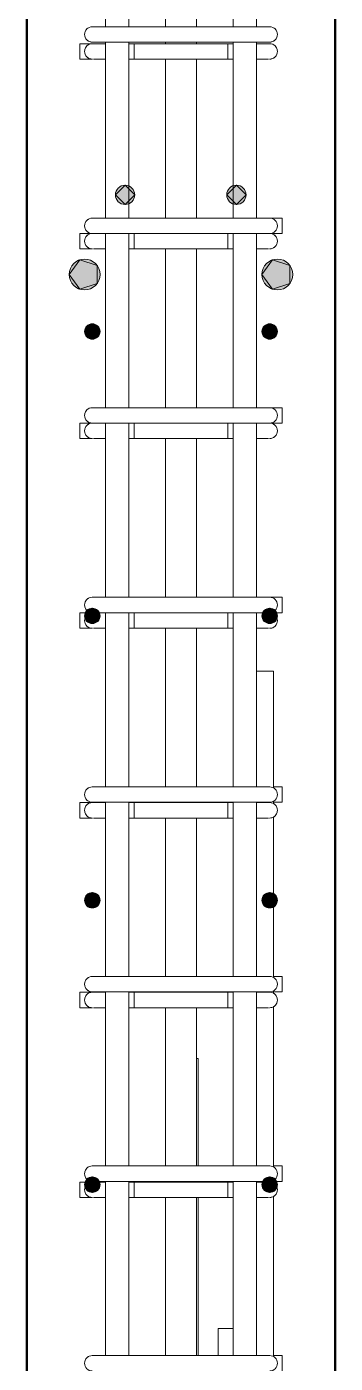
# Model space of a CAD drawing. Header units: millimetres. Extents: x -31655 to -5862, y 2843 to 78926.
# Drawn here: x -23941 to -23781, y 4887 to 5580 of the extents above; entities that cross this region are included whole.
import ezdxf

# ---------------------------------------------------------------- set-up
doc = ezdxf.new("R2010")
doc.units = ezdxf.units.MM
doc.layers.add('A-WALL', color=113, linetype='Continuous', lineweight=25)
doc.layers.add('S-RBAR', color=171, linetype='Continuous', lineweight=18)

msp = doc.modelspace()

# ---------------------------------------------------------------- hatches: boundary and pattern name
at = {"layer": 'S-RBAR'}
h = msp.add_hatch(color=256, dxfattribs=at)
edge = h.paths.add_edge_path()
edge.add_arc((-23889.86685, 5492.75), 5, 0, 360)
for points in [[(-23889.86685, 5487.75), (-23884.86685, 5492.75), (-23889.86685, 5497.75), (-23894.86685, 5492.75)], [(-23832.15371, 5487.75), (-23827.15371, 5492.75), (-23832.15371, 5497.75), (-23837.15371, 5492.75)], [(-23913.33899, 5443.84175), (-23904.39472, 5446.74792), (-23904.39472, 5456.15248), (-23913.33899, 5459.05865), (-23918.86685, 5451.4502)], [(-23813.33899, 5443.84175), (-23804.39472, 5446.74792), (-23804.39472, 5456.15248), (-23813.33899, 5459.05865), (-23818.86685, 5451.4502)], [(-23906.86685, 5417.87795), (-23902.86685, 5421.87795), (-23906.86685, 5425.87795), (-23910.86685, 5421.87795)], [(-23814.86685, 5417.87795), (-23810.86685, 5421.87795), (-23814.86685, 5425.87795), (-23818.86685, 5421.87795)], [(-23906.86685, 5270.3652), (-23902.86685, 5274.3652), (-23906.86685, 5278.3652), (-23910.86685, 5274.3652)], [(-23814.86685, 5270.3652), (-23810.86685, 5274.3652), (-23814.86685, 5278.3652), (-23818.86685, 5274.3652)], [(-23906.86685, 5122.85245), (-23902.86685, 5126.85245), (-23906.86685, 5130.85245), (-23910.86685, 5126.85245)], [(-23814.86685, 5122.85245), (-23810.86685, 5126.85245), (-23814.86685, 5130.85245), (-23818.86685, 5126.85245)], [(-23906.86685, 4975.3397), (-23902.86685, 4979.3397), (-23906.86685, 4983.3397), (-23910.86685, 4979.3397)], [(-23814.86685, 4975.3397), (-23810.86685, 4979.3397), (-23814.86685, 4983.3397), (-23818.86685, 4979.3397)]]:
    msp.add_hatch(color=256, dxfattribs=at).paths.add_polyline_path(points)
h = msp.add_hatch(color=256, dxfattribs=at)
edge = h.paths.add_edge_path()
edge.add_arc((-23832.15371, 5492.75), 5, 0, 360)
h = msp.add_hatch(color=256, dxfattribs=at)
edge = h.paths.add_edge_path()
edge.add_arc((-23910.86685, 5451.4502), 8, 0, 360)
h = msp.add_hatch(color=256, dxfattribs=at)
edge = h.paths.add_edge_path()
edge.add_arc((-23810.86685, 5451.4502), 8, 0, 360)
h = msp.add_hatch(color=256, dxfattribs=at)
edge = h.paths.add_edge_path()
edge.add_arc((-23906.86685, 5421.87795), 4, 0, 360)
h = msp.add_hatch(color=256, dxfattribs=at)
edge = h.paths.add_edge_path()
edge.add_arc((-23814.86685, 5421.87795), 4, 0, 360)
h = msp.add_hatch(color=256, dxfattribs=at)
edge = h.paths.add_edge_path()
edge.add_arc((-23906.86685, 5274.3652), 4, 0, 360)
h = msp.add_hatch(color=256, dxfattribs=at)
edge = h.paths.add_edge_path()
edge.add_arc((-23814.86685, 5274.3652), 4, 0, 360)
h = msp.add_hatch(color=256, dxfattribs=at)
edge = h.paths.add_edge_path()
edge.add_arc((-23906.86685, 5126.85245), 4, 0, 360)
h = msp.add_hatch(color=256, dxfattribs=at)
edge = h.paths.add_edge_path()
edge.add_arc((-23814.86685, 5126.85245), 4, 0, 360)
h = msp.add_hatch(color=256, dxfattribs=at)
edge = h.paths.add_edge_path()
edge.add_arc((-23906.86685, 4979.3397), 4, 0, 360)
h = msp.add_hatch(color=256, dxfattribs=at)
edge = h.paths.add_edge_path()
edge.add_arc((-23814.86685, 4979.3397), 4, 0, 360)

# ---------------------------------------------------------------- linework, layer by layer
at = {"layer": 'A-WALL', "lineweight": 50}
for p, q in [((-23940.86685, 6199.75), (-23940.86685, 4554.75)), ((-23780.86685, 3269.75), (-23780.86685, 6199.75))]:
    msp.add_line(p, q, dxfattribs=at)
at = {"layer": 'S-RBAR'}
for p, q in [((-23899.93792, 5579.96224), (-23899.93792, 5670.2602)), ((-23887.93792, 5579.96224), (-23887.93792, 5670.2602)), ((-23833.79578, 5579.96224), (-23833.79578, 5670.2602)), ((-23821.79578, 5579.96224), (-23821.79578, 5670.2602)), ((-23868.86685, 5661.57759), (-23868.86685, 5579.96224)), ((-23868.86685, 5661.57759), (-23868.86685, 5579.96224)), ((-23852.86685, 5661.57759), (-23852.86685, 5579.96224)), ((-23852.86685, 5661.57759), (-23852.86685, 5579.96224)), ((-23886.86685, 5579.96224), (-23906.86685, 5579.96224)), ((-23886.86685, 5579.96224), (-23834.86685, 5579.96224)), ((-23814.86685, 5579.96224), (-23834.86685, 5579.96224)), ((-23906.86685, 5571.1681), (-23913.3557, 5571.1681)), ((-23913.3557, 5571.1681), (-23913.3557, 5563.1681)), ((-23886.86685, 5571.96224), (-23906.86685, 5571.96224)), ((-23901.00899, 5571.1681), (-23906.86685, 5571.1681)), ((-23901.00899, 5571.1681), (-23899.93792, 5571.1681)), ((-23899.93792, 5480.68239), (-23899.93792, 5571.96224)), ((-23887.93792, 5480.68239), (-23887.93792, 5571.96224)), ((-23887.93792, 5571.1681), (-23885.07143, 5571.1681)), ((-23886.86685, 5571.96224), (-23834.86685, 5571.96224)), ((-23885.07143, 5571.1681), (-23860.86685, 5571.1681)), ((-23885.07143, 5563.1681), (-23885.07143, 5571.1681)), ((-23868.86685, 5571.96224), (-23868.86685, 5571.1681)), ((-23868.86685, 5571.96224), (-23868.86685, 5571.1681)), ((-23860.86685, 5571.1681), (-23836.66227, 5571.1681)), ((-23852.86685, 5571.96224), (-23852.86685, 5571.1681)), ((-23852.86685, 5571.96224), (-23852.86685, 5571.1681)), ((-23836.66227, 5571.1681), (-23833.79578, 5571.1681)), ((-23836.66227, 5563.1681), (-23836.66227, 5571.1681)), ((-23814.86685, 5571.96224), (-23834.86685, 5571.96224)), ((-23833.79578, 5480.68239), (-23833.79578, 5571.96224)), ((-23821.79578, 5480.68239), (-23821.79578, 5571.96224)), ((-23821.79578, 5571.1681), (-23820.72472, 5571.1681)), ((-23814.86685, 5571.1681), (-23820.72472, 5571.1681)), ((-23906.86685, 5563.1681), (-23913.3557, 5563.1681)), ((-23906.78342, 5563.1681), (-23906.86685, 5563.1681)), ((-23901.00899, 5563.1681), (-23906.18537, 5563.1681)), ((-23901.00899, 5563.1681), (-23899.93792, 5563.1681)), ((-23887.93792, 5563.1681), (-23885.07143, 5563.1681)), ((-23885.07143, 5563.1681), (-23860.86685, 5563.1681)), ((-23868.86685, 5563.1681), (-23868.86685, 5480.68239)), ((-23868.86685, 5563.1681), (-23868.86685, 5480.68239)), ((-23860.86685, 5563.1681), (-23836.66227, 5563.1681)), ((-23852.86685, 5563.1681), (-23852.86685, 5480.68239)), ((-23852.86685, 5563.1681), (-23852.86685, 5480.68239)), ((-23836.66227, 5563.1681), (-23833.79578, 5563.1681)), ((-23821.79578, 5563.1681), (-23820.72472, 5563.1681)), ((-23815.54833, 5563.1681), (-23820.72472, 5563.1681)), ((-23814.86685, 5563.1681), (-23814.95028, 5563.1681)), ((-23889.86685, 5497.75), (-23894.86685, 5492.75)), ((-23884.86685, 5492.75), (-23889.86685, 5497.75)), ((-23832.15371, 5497.75), (-23837.15371, 5492.75)), ((-23827.15371, 5492.75), (-23832.15371, 5497.75)), ((-23894.86685, 5492.75), (-23889.86685, 5487.75)), ((-23889.86685, 5487.75), (-23884.86685, 5492.75)), ((-23837.15371, 5492.75), (-23832.15371, 5487.75)), ((-23832.15371, 5487.75), (-23827.15371, 5492.75)), ((-23886.86685, 5480.68239), (-23906.86685, 5480.68239)), ((-23886.86685, 5480.68239), (-23834.86685, 5480.68239)), ((-23814.86685, 5480.68239), (-23834.86685, 5480.68239)), ((-23808.378, 5480.68239), (-23814.86685, 5480.68239)), ((-23808.378, 5480.68239), (-23808.378, 5472.68239)), ((-23906.86685, 5472.75862), (-23913.3557, 5472.75862)), ((-23913.3557, 5472.75862), (-23913.3557, 5464.75862)), ((-23886.86685, 5472.68239), (-23906.86685, 5472.68239)), ((-23899.93792, 5382.35215), (-23899.93792, 5472.68239)), ((-23887.93792, 5382.35215), (-23887.93792, 5472.68239)), ((-23886.86685, 5472.68239), (-23834.86685, 5472.68239)), ((-23885.07143, 5464.75862), (-23885.07143, 5472.68239)), ((-23836.66227, 5464.75862), (-23836.66227, 5472.68239)), ((-23814.86685, 5472.68239), (-23834.86685, 5472.68239)), ((-23833.79578, 5382.35215), (-23833.79578, 5472.68239)), ((-23821.79578, 5382.35215), (-23821.79578, 5472.68239)), ((-23808.378, 5472.68239), (-23814.28782, 5472.68239)), ((-23906.86685, 5464.75862), (-23913.3557, 5464.75862)), ((-23906.78342, 5464.75862), (-23906.86685, 5464.75862)), ((-23901.00899, 5464.75862), (-23906.18537, 5464.75862)), ((-23901.00899, 5464.75862), (-23899.93792, 5464.75862)), ((-23887.93792, 5464.75862), (-23885.07143, 5464.75862)), ((-23885.07143, 5464.75862), (-23860.86685, 5464.75862)), ((-23868.86685, 5464.75862), (-23868.86685, 5382.35215)), ((-23868.86685, 5464.75862), (-23868.86685, 5382.35215)), ((-23860.86685, 5464.75862), (-23836.66227, 5464.75862)), ((-23852.86685, 5464.75862), (-23852.86685, 5382.35215)), ((-23852.86685, 5464.75862), (-23852.86685, 5382.35215)), ((-23836.66227, 5464.75862), (-23833.79578, 5464.75862)), ((-23821.79578, 5464.75862), (-23820.72472, 5464.75862)), ((-23815.54833, 5464.75862), (-23820.72472, 5464.75862)), ((-23814.86685, 5464.75862), (-23814.95028, 5464.75862)), ((-23913.33899, 5459.05865), (-23918.86685, 5451.4502)), ((-23904.39472, 5456.15248), (-23913.33899, 5459.05865)), ((-23904.39472, 5446.74792), (-23904.39472, 5456.15248)), ((-23813.33899, 5459.05865), (-23818.86685, 5451.4502)), ((-23804.39472, 5456.15248), (-23813.33899, 5459.05865)), ((-23804.39472, 5446.74792), (-23804.39472, 5456.15248)), ((-23918.86685, 5451.4502), (-23913.33899, 5443.84175)), ((-23818.86685, 5451.4502), (-23813.33899, 5443.84175)), ((-23913.33899, 5443.84175), (-23904.39472, 5446.74792)), ((-23813.33899, 5443.84175), (-23804.39472, 5446.74792)), ((-23906.86685, 5425.87795), (-23910.86685, 5421.87795)), ((-23910.86685, 5421.87795), (-23906.86685, 5417.87795)), ((-23902.86685, 5421.87795), (-23906.86685, 5425.87795)), ((-23906.86685, 5417.87795), (-23902.86685, 5421.87795)), ((-23814.86685, 5425.87795), (-23818.86685, 5421.87795)), ((-23818.86685, 5421.87795), (-23814.86685, 5417.87795)), ((-23810.86685, 5421.87795), (-23814.86685, 5425.87795)), ((-23814.86685, 5417.87795), (-23810.86685, 5421.87795)), ((-23886.86685, 5382.35215), (-23906.86685, 5382.35215)), ((-23886.86685, 5382.35215), (-23834.86685, 5382.35215)), ((-23814.86685, 5382.35215), (-23834.86685, 5382.35215)), ((-23808.378, 5382.35215), (-23814.86685, 5382.35215)), ((-23808.378, 5382.35215), (-23808.378, 5374.35215)), ((-23906.86685, 5374.34914), (-23913.3557, 5374.34914)), ((-23913.3557, 5374.34914), (-23913.3557, 5366.34914)), ((-23886.86685, 5374.35215), (-23906.86685, 5374.35215)), ((-23899.93792, 5284.02192), (-23899.93792, 5374.35215)), ((-23887.93792, 5284.02192), (-23887.93792, 5374.35215)), ((-23886.86685, 5374.35215), (-23834.86685, 5374.35215)), ((-23885.07143, 5366.34914), (-23885.07143, 5374.34914)), ((-23836.66227, 5366.34914), (-23836.66227, 5374.34914)), ((-23814.86685, 5374.35215), (-23834.86685, 5374.35215)), ((-23833.79578, 5284.02192), (-23833.79578, 5374.35215)), ((-23821.79578, 5284.02192), (-23821.79578, 5374.35215)), ((-23808.378, 5374.35215), (-23814.86685, 5374.35215)), ((-23906.86685, 5366.34914), (-23913.3557, 5366.34914)), ((-23906.78342, 5366.34914), (-23906.86685, 5366.34914)), ((-23901.00899, 5366.34914), (-23906.18537, 5366.34914)), ((-23901.00899, 5366.34914), (-23899.93792, 5366.34914)), ((-23887.93792, 5366.34914), (-23885.07143, 5366.34914)), ((-23885.07143, 5366.34914), (-23860.86685, 5366.34914)), ((-23868.86685, 5366.34914), (-23868.86685, 5284.02192)), ((-23868.86685, 5366.34914), (-23868.86685, 5284.02192)), ((-23860.86685, 5366.34914), (-23836.66227, 5366.34914)), ((-23852.86685, 5366.34914), (-23852.86685, 5284.02192)), ((-23852.86685, 5366.34914), (-23852.86685, 5284.02192)), ((-23836.66227, 5366.34914), (-23833.79578, 5366.34914)), ((-23821.79578, 5366.34914), (-23820.72472, 5366.34914)), ((-23815.54833, 5366.34914), (-23820.72472, 5366.34914)), ((-23814.86685, 5366.34914), (-23814.95028, 5366.34914)), ((-23886.86685, 5284.02192), (-23906.86685, 5284.02192)), ((-23886.86685, 5284.02192), (-23834.86685, 5284.02192)), ((-23814.86685, 5284.02192), (-23834.86685, 5284.02192)), ((-23808.378, 5284.02192), (-23814.86685, 5284.02192)), ((-23808.378, 5284.02192), (-23808.378, 5276.02192)), ((-23906.86685, 5275.93966), (-23913.3557, 5275.93966)), ((-23913.3557, 5275.93966), (-23913.3557, 5267.93966)), ((-23906.86685, 5278.3652), (-23910.86685, 5274.3652)), ((-23902.86685, 5274.3652), (-23906.86685, 5278.3652)), ((-23886.86685, 5276.02192), (-23906.86685, 5276.02192)), ((-23901.00899, 5275.93966), (-23906.86685, 5275.93966)), ((-23901.00899, 5275.93966), (-23899.93792, 5275.93966)), ((-23899.93792, 5185.69168), (-23899.93792, 5276.02192)), ((-23887.93792, 5185.69168), (-23887.93792, 5276.02192)), ((-23887.93792, 5275.93966), (-23885.07143, 5275.93966)), ((-23886.86685, 5276.02192), (-23834.86685, 5276.02192)), ((-23885.07143, 5275.93966), (-23860.86685, 5275.93966)), ((-23885.07143, 5267.93966), (-23885.07143, 5275.93966)), ((-23860.86685, 5275.93966), (-23836.66227, 5275.93966)), ((-23836.66227, 5275.93966), (-23833.79578, 5275.93966)), ((-23836.66227, 5267.93966), (-23836.66227, 5275.93966)), ((-23814.86685, 5276.02192), (-23834.86685, 5276.02192)), ((-23833.79578, 5185.69168), (-23833.79578, 5276.02192)), ((-23821.79578, 5185.69168), (-23821.79578, 5276.02192)), ((-23821.79578, 5275.93966), (-23820.72472, 5275.93966)), ((-23814.86685, 5275.93966), (-23820.72472, 5275.93966)), ((-23814.86685, 5278.3652), (-23818.86685, 5274.3652)), ((-23810.86685, 5274.3652), (-23814.86685, 5278.3652)), ((-23808.378, 5276.02192), (-23814.86685, 5276.02192)), ((-23910.86685, 5274.3652), (-23906.86685, 5270.3652)), ((-23906.86685, 5270.3652), (-23902.86685, 5274.3652)), ((-23818.86685, 5274.3652), (-23814.86685, 5270.3652)), ((-23814.86685, 5270.3652), (-23810.86685, 5274.3652)), ((-23906.86685, 5267.93966), (-23913.3557, 5267.93966)), ((-23906.78342, 5267.93966), (-23906.86685, 5267.93966)), ((-23901.00899, 5267.93966), (-23906.18537, 5267.93966)), ((-23901.00899, 5267.93966), (-23899.93792, 5267.93966)), ((-23887.93792, 5267.93966), (-23885.07143, 5267.93966)), ((-23885.07143, 5267.93966), (-23860.86685, 5267.93966)), ((-23868.86685, 5267.93966), (-23868.86685, 5185.69168)), ((-23868.86685, 5267.93966), (-23868.86685, 5185.69168)), ((-23860.86685, 5267.93966), (-23836.66227, 5267.93966)), ((-23852.86685, 5267.93966), (-23852.86685, 5185.69168)), ((-23852.86685, 5267.93966), (-23852.86685, 5185.69168)), ((-23836.66227, 5267.93966), (-23833.79578, 5267.93966)), ((-23821.79578, 5267.93966), (-23820.72472, 5267.93966)), ((-23815.54833, 5267.93966), (-23820.72472, 5267.93966)), ((-23814.86685, 5267.93966), (-23814.95028, 5267.93966)), ((-23812.86685, 5245.75), (-23821.79578, 5245.75)), ((-23812.86685, 5185.15578), (-23812.86685, 5245.75)), ((-23886.86685, 5185.69168), (-23906.86685, 5185.69168)), ((-23886.86685, 5185.69168), (-23834.86685, 5185.69168)), ((-23814.86685, 5185.69168), (-23834.86685, 5185.69168)), ((-23808.378, 5185.69168), (-23812.86685, 5185.69168)), ((-23808.378, 5185.69168), (-23808.378, 5177.69168)), ((-23906.86685, 5177.53017), (-23913.3557, 5177.53017)), ((-23913.3557, 5177.53017), (-23913.3557, 5169.53017)), ((-23886.86685, 5177.69168), (-23906.86685, 5177.69168)), ((-23901.00899, 5177.53017), (-23906.86685, 5177.53017)), ((-23901.00899, 5177.53017), (-23899.93792, 5177.53017)), ((-23899.93792, 5087.36144), (-23899.93792, 5177.69168)), ((-23887.93792, 5087.36144), (-23887.93792, 5177.69168)), ((-23887.93792, 5177.53017), (-23885.07143, 5177.53017)), ((-23886.86685, 5177.69168), (-23834.86685, 5177.69168)), ((-23885.07143, 5177.53017), (-23860.86685, 5177.53017)), ((-23885.07143, 5169.53017), (-23885.07143, 5177.53017)), ((-23860.86685, 5177.53017), (-23836.66227, 5177.53017)), ((-23836.66227, 5177.53017), (-23833.79578, 5177.53017)), ((-23836.66227, 5169.53017), (-23836.66227, 5177.53017)), ((-23814.86685, 5177.69168), (-23834.86685, 5177.69168)), ((-23833.79578, 5087.36144), (-23833.79578, 5177.69168)), ((-23821.79578, 5087.36144), (-23821.79578, 5177.69168)), ((-23821.79578, 5177.53017), (-23820.72472, 5177.53017)), ((-23814.86685, 5177.53017), (-23820.72472, 5177.53017)), ((-23812.86685, 5176.99427), (-23812.86685, 5178.22758)), ((-23808.378, 5177.69168), (-23812.86685, 5177.69168)), ((-23906.86685, 5169.53017), (-23913.3557, 5169.53017)), ((-23906.78342, 5169.53017), (-23906.86685, 5169.53017)), ((-23901.00899, 5169.53017), (-23906.18537, 5169.53017)), ((-23901.00899, 5169.53017), (-23899.93792, 5169.53017)), ((-23887.93792, 5169.53017), (-23885.07143, 5169.53017)), ((-23885.07143, 5169.53017), (-23860.86685, 5169.53017)), ((-23868.86685, 5169.53017), (-23868.86685, 5087.36144)), ((-23868.86685, 5169.53017), (-23868.86685, 5087.36144)), ((-23860.86685, 5169.53017), (-23836.66227, 5169.53017)), ((-23852.86685, 5169.53017), (-23852.86685, 5087.36144)), ((-23852.86685, 5169.53017), (-23852.86685, 5087.36144)), ((-23836.66227, 5169.53017), (-23833.79578, 5169.53017)), ((-23821.79578, 5169.53017), (-23820.72472, 5169.53017)), ((-23815.54833, 5169.53017), (-23820.72472, 5169.53017)), ((-23814.86685, 5169.53017), (-23814.95028, 5169.53017)), ((-23812.86685, 5086.82554), (-23812.86685, 5170.06607)), ((-23906.86685, 5130.85245), (-23910.86685, 5126.85245)), ((-23902.86685, 5126.85245), (-23906.86685, 5130.85245)), ((-23814.86685, 5130.85245), (-23818.86685, 5126.85245)), ((-23810.86685, 5126.85245), (-23814.86685, 5130.85245)), ((-23910.86685, 5126.85245), (-23906.86685, 5122.85245)), ((-23906.86685, 5122.85245), (-23902.86685, 5126.85245)), ((-23818.86685, 5126.85245), (-23814.86685, 5122.85245)), ((-23814.86685, 5122.85245), (-23810.86685, 5126.85245)), ((-23886.86685, 5087.36144), (-23906.86685, 5087.36144)), ((-23886.86685, 5087.36144), (-23834.86685, 5087.36144)), ((-23814.86685, 5087.36144), (-23834.86685, 5087.36144)), ((-23808.378, 5087.36144), (-23812.86685, 5087.36144)), ((-23808.378, 5087.36144), (-23808.378, 5079.36144)), ((-23906.86685, 5079.12069), (-23913.3557, 5079.12069)), ((-23913.3557, 5079.12069), (-23913.3557, 5071.12069)), ((-23886.86685, 5079.36144), (-23906.86685, 5079.36144)), ((-23901.00899, 5079.12069), (-23906.86685, 5079.12069)), ((-23901.00899, 5079.12069), (-23899.93792, 5079.12069)), ((-23899.93792, 4989.0312), (-23899.93792, 5079.36144)), ((-23887.93792, 4989.0312), (-23887.93792, 5079.36144)), ((-23887.93792, 5079.12069), (-23885.07143, 5079.12069)), ((-23886.86685, 5079.36144), (-23834.86685, 5079.36144)), ((-23885.07143, 5079.12069), (-23860.86685, 5079.12069)), ((-23885.07143, 5071.12069), (-23885.07143, 5079.12069)), ((-23860.86685, 5079.12069), (-23836.66227, 5079.12069)), ((-23836.66227, 5079.12069), (-23833.79578, 5079.12069)), ((-23836.66227, 5071.12069), (-23836.66227, 5079.12069)), ((-23814.86685, 5079.36144), (-23834.86685, 5079.36144)), ((-23833.79578, 4989.0312), (-23833.79578, 5079.36144)), ((-23821.79578, 4989.0312), (-23821.79578, 5079.36144)), ((-23821.79578, 5079.12069), (-23820.72472, 5079.12069)), ((-23814.86685, 5079.12069), (-23820.72472, 5079.12069)), ((-23812.86685, 5078.58479), (-23812.86685, 5079.89734)), ((-23808.378, 5079.36144), (-23812.86685, 5079.36144)), ((-23906.86685, 5071.12069), (-23913.3557, 5071.12069)), ((-23906.78342, 5071.12069), (-23906.86685, 5071.12069)), ((-23901.00899, 5071.12069), (-23906.18537, 5071.12069)), ((-23901.00899, 5071.12069), (-23899.93792, 5071.12069)), ((-23887.93792, 5071.12069), (-23885.07143, 5071.12069)), ((-23885.07143, 5071.12069), (-23860.86685, 5071.12069)), ((-23868.86685, 5071.12069), (-23868.86685, 4989.0312)), ((-23868.86685, 5071.12069), (-23868.86685, 4989.0312)), ((-23860.86685, 5071.12069), (-23836.66227, 5071.12069)), ((-23852.86685, 5071.12069), (-23852.86685, 4989.0312)), ((-23852.86685, 5071.12069), (-23852.86685, 4989.0312)), ((-23836.66227, 5071.12069), (-23833.79578, 5071.12069)), ((-23821.79578, 5071.12069), (-23820.72472, 5071.12069)), ((-23815.54833, 5071.12069), (-23820.72472, 5071.12069)), ((-23814.86685, 5071.12069), (-23814.95028, 5071.12069)), ((-23812.86685, 4988.49531), (-23812.86685, 5071.65659)), ((-23852.86685, 5044.75), (-23852.00286, 5044.75)), ((-23852.00286, 5044.75), (-23852.00286, 4989.0312)), ((-23886.86685, 4989.0312), (-23906.86685, 4989.0312)), ((-23886.86685, 4989.0312), (-23834.86685, 4989.0312)), ((-23814.86685, 4989.0312), (-23834.86685, 4989.0312)), ((-23808.378, 4989.0312), (-23812.86685, 4989.0312)), ((-23808.378, 4989.0312), (-23808.378, 4981.0312)), ((-23906.86685, 4980.71121), (-23913.3557, 4980.71121)), ((-23913.3557, 4980.71121), (-23913.3557, 4972.71121)), ((-23906.86685, 4983.3397), (-23910.86685, 4979.3397)), ((-23910.86685, 4979.3397), (-23906.86685, 4975.3397)), ((-23902.86685, 4979.3397), (-23906.86685, 4983.3397)), ((-23886.86685, 4981.0312), (-23906.86685, 4981.0312)), ((-23901.00899, 4980.71121), (-23906.86685, 4980.71121)), ((-23906.86685, 4975.3397), (-23902.86685, 4979.3397)), ((-23901.00899, 4980.71121), (-23899.93792, 4980.71121)), ((-23899.93792, 4890.70097), (-23899.93792, 4981.0312)), ((-23887.93792, 4890.70097), (-23887.93792, 4981.0312)), ((-23887.93792, 4980.71121), (-23885.07143, 4980.71121)), ((-23886.86685, 4981.0312), (-23834.86685, 4981.0312)), ((-23885.07143, 4980.71121), (-23860.86685, 4980.71121)), ((-23885.07143, 4972.71121), (-23885.07143, 4980.71121)), ((-23860.86685, 4980.71121), (-23836.66227, 4980.71121)), ((-23836.66227, 4980.71121), (-23833.79578, 4980.71121)), ((-23836.66227, 4972.71121), (-23836.66227, 4980.71121)), ((-23814.86685, 4981.0312), (-23834.86685, 4981.0312)), ((-23833.79578, 4890.70097), (-23833.79578, 4981.0312)), ((-23821.79578, 4890.70097), (-23821.79578, 4981.0312)), ((-23821.79578, 4980.71121), (-23820.72472, 4980.71121)), ((-23814.86685, 4980.71121), (-23820.72472, 4980.71121)), ((-23814.86685, 4983.3397), (-23818.86685, 4979.3397)), ((-23818.86685, 4979.3397), (-23814.86685, 4975.3397)), ((-23810.86685, 4979.3397), (-23814.86685, 4983.3397)), ((-23814.86685, 4975.3397), (-23810.86685, 4979.3397)), ((-23812.86685, 4980.17531), (-23812.86685, 4981.5671)), ((-23808.378, 4981.0312), (-23812.86685, 4981.0312)), ((-23906.86685, 4972.71121), (-23913.3557, 4972.71121)), ((-23906.78342, 4972.71121), (-23906.86685, 4972.71121)), ((-23901.00899, 4972.71121), (-23906.18537, 4972.71121)), ((-23901.00899, 4972.71121), (-23899.93792, 4972.71121)), ((-23887.93792, 4972.71121), (-23885.07143, 4972.71121)), ((-23885.07143, 4972.71121), (-23860.86685, 4972.71121)), ((-23868.86685, 4972.71121), (-23868.86685, 4890.70097)), ((-23868.86685, 4972.71121), (-23868.86685, 4890.70097)), ((-23860.86685, 4972.71121), (-23836.66227, 4972.71121)), ((-23852.86685, 4972.71121), (-23852.86685, 4890.70097)), ((-23852.86685, 4972.71121), (-23852.86685, 4890.70097)), ((-23852.00286, 4972.71121), (-23852.00286, 4890.70097)), ((-23836.66227, 4972.71121), (-23833.79578, 4972.71121)), ((-23821.79578, 4972.71121), (-23820.72472, 4972.71121)), ((-23815.54833, 4972.71121), (-23820.72472, 4972.71121)), ((-23814.86685, 4972.71121), (-23814.95028, 4972.71121)), ((-23812.86685, 4890.16507), (-23812.86685, 4973.24711)), ((-23833.79578, 4904.75), (-23841.5455, 4904.75)), ((-23841.5455, 4890.70097), (-23841.5455, 4904.75)), ((-23886.86685, 4890.70097), (-23906.86685, 4890.70097)), ((-23886.86685, 4890.70097), (-23834.86685, 4890.70097)), ((-23814.86685, 4890.70097), (-23834.86685, 4890.70097)), ((-23808.378, 4890.70097), (-23812.86685, 4890.70097)), ((-23808.378, 4890.70097), (-23808.378, 4882.70097))]:
    msp.add_line(p, q, dxfattribs=at)
for centre, radius in [((-23889.86685, 5492.75), 5), ((-23832.15371, 5492.75), 5), ((-23910.86685, 5451.4502), 8), ((-23810.86685, 5451.4502), 8), ((-23906.86685, 5421.87795), 4), ((-23814.86685, 5421.87795), 4), ((-23906.86685, 5274.3652), 4), ((-23814.86685, 5274.3652), 4), ((-23906.86685, 5126.85245), 4), ((-23814.86685, 5126.85245), 4), ((-23906.86685, 4979.3397), 4), ((-23814.86685, 4979.3397), 4)]:
    msp.add_circle(centre, radius, dxfattribs=at)
for centre, start, end in [((-23906.86685, 5575.96224), 90, 270), ((-23906.86685, 5575.96224), 120, 165), ((-23906.86685, 5575.96224), 195, 240), ((-23814.86685, 5575.96224), 270, 90), ((-23814.86685, 5575.96224), 15, 60), ((-23814.86685, 5575.96224), 300, 345), ((-23906.86685, 5567.1681), 90, 270), ((-23906.86685, 5567.1681), 120, 165), ((-23906.86685, 5575.96224), 255, 270), ((-23814.86685, 5575.96224), 270, 285), ((-23814.86685, 5567.1681), 270, 90), ((-23814.86685, 5567.1681), 15, 60), ((-23814.86685, 5567.1681), 15, 60), ((-23814.86685, 5567.1681), 15, 60), ((-23814.86685, 5567.1681), 15, 60), ((-23906.86685, 5567.1681), 195, 240), ((-23906.86685, 5567.1681), 255, 270), ((-23814.86685, 5567.1681), 270, 285), ((-23814.86685, 5567.1681), 270, 285), ((-23814.86685, 5567.1681), 270, 285), ((-23814.86685, 5567.1681), 270, 285), ((-23814.86685, 5567.1681), 300, 345), ((-23814.86685, 5567.1681), 300, 345), ((-23814.86685, 5567.1681), 300, 345), ((-23814.86685, 5567.1681), 300, 345), ((-23906.86685, 5476.68239), 90, 270), ((-23906.86685, 5476.68239), 120, 165), ((-23906.86685, 5476.68239), 120, 165), ((-23814.86685, 5476.68239), 270, 90), ((-23906.86685, 5468.75862), 90, 270), ((-23906.86685, 5476.68239), 195, 240), ((-23906.86685, 5476.68239), 195, 240), ((-23906.86685, 5468.75862), 120, 165), ((-23814.86685, 5468.75862), 270, 90), ((-23814.86685, 5468.75862), 15, 60), ((-23814.86685, 5468.75862), 15, 60), ((-23814.86685, 5468.75862), 15, 60), ((-23814.86685, 5468.75862), 15, 60), ((-23906.86685, 5468.75862), 195, 240), ((-23906.86685, 5468.75862), 255, 270), ((-23814.86685, 5468.75862), 270, 285), ((-23814.86685, 5468.75862), 270, 285), ((-23814.86685, 5468.75862), 270, 285), ((-23814.86685, 5468.75862), 270, 285), ((-23814.86685, 5468.75862), 300, 345), ((-23814.86685, 5468.75862), 300, 345), ((-23814.86685, 5468.75862), 300, 345), ((-23814.86685, 5468.75862), 300, 345), ((-23906.86685, 5378.35215), 90, 270), ((-23906.86685, 5378.35215), 120, 165), ((-23906.86685, 5378.35215), 120, 165), ((-23814.86685, 5378.35215), 270, 90), ((-23906.86685, 5370.34914), 90, 270), ((-23906.86685, 5378.35215), 195, 240), ((-23906.86685, 5378.35215), 195, 240), ((-23906.86685, 5370.34914), 120, 165), ((-23906.86685, 5378.35215), 255, 270), ((-23906.86685, 5378.35215), 255, 270), ((-23814.86685, 5370.34914), 270, 90), ((-23814.86685, 5370.34914), 15, 60), ((-23814.86685, 5370.34914), 15, 60), ((-23814.86685, 5370.34914), 15, 60), ((-23814.86685, 5370.34914), 15, 60), ((-23906.86685, 5370.34914), 195, 240), ((-23906.86685, 5370.34914), 255, 270), ((-23814.86685, 5370.34914), 270, 285), ((-23814.86685, 5370.34914), 270, 285), ((-23814.86685, 5370.34914), 270, 285), ((-23814.86685, 5370.34914), 270, 285), ((-23814.86685, 5370.34914), 300, 345), ((-23814.86685, 5370.34914), 300, 345), ((-23814.86685, 5370.34914), 300, 345), ((-23814.86685, 5370.34914), 300, 345), ((-23906.86685, 5280.02192), 90, 270), ((-23906.86685, 5280.02192), 120, 165), ((-23906.86685, 5280.02192), 120, 165), ((-23814.86685, 5280.02192), 270, 90), ((-23906.86685, 5271.93966), 90, 270), ((-23906.86685, 5280.02192), 195, 240), ((-23906.86685, 5280.02192), 195, 240), ((-23906.86685, 5280.02192), 255, 270), ((-23906.86685, 5280.02192), 255, 270), ((-23814.86685, 5271.93966), 270, 90), ((-23906.86685, 5271.93966), 120, 165), ((-23906.86685, 5271.93966), 195, 240), ((-23814.86685, 5271.93966), 15, 60), ((-23814.86685, 5271.93966), 15, 60), ((-23814.86685, 5271.93966), 15, 60), ((-23814.86685, 5271.93966), 15, 60), ((-23814.86685, 5271.93966), 300, 345), ((-23814.86685, 5271.93966), 300, 345), ((-23814.86685, 5271.93966), 300, 345), ((-23814.86685, 5271.93966), 300, 345), ((-23906.86685, 5271.93966), 255, 270), ((-23814.86685, 5271.93966), 270, 285), ((-23814.86685, 5271.93966), 270, 285), ((-23814.86685, 5271.93966), 270, 285), ((-23814.86685, 5271.93966), 270, 285), ((-23906.86685, 5181.69168), 90, 270), ((-23814.86685, 5181.69168), 270, 90), ((-23906.86685, 5181.69168), 120, 165), ((-23906.86685, 5181.69168), 120, 165), ((-23906.86685, 5181.69168), 195, 240), ((-23906.86685, 5181.69168), 195, 240), ((-23906.86685, 5173.53017), 90, 270), ((-23906.86685, 5173.53017), 120, 165), ((-23906.86685, 5173.53017), 195, 240), ((-23906.86685, 5181.69168), 255, 270), ((-23906.86685, 5181.69168), 255, 270), ((-23814.86685, 5173.53017), 270, 90), ((-23814.86685, 5173.53017), 15, 60), ((-23814.86685, 5173.53017), 15, 60), ((-23814.86685, 5173.53017), 15, 60), ((-23814.86685, 5173.53017), 15, 60), ((-23814.86685, 5173.53017), 300, 345), ((-23814.86685, 5173.53017), 300, 345), ((-23814.86685, 5173.53017), 300, 345), ((-23814.86685, 5173.53017), 300, 345), ((-23906.86685, 5173.53017), 255, 270), ((-23814.86685, 5173.53017), 270, 285), ((-23906.86685, 5083.36144), 90, 270), ((-23906.86685, 5083.36144), 120, 165), ((-23906.86685, 5083.36144), 120, 165), ((-23906.86685, 5083.36144), 195, 240), ((-23906.86685, 5083.36144), 195, 240), ((-23814.86685, 5083.36144), 270, 90), ((-23906.86685, 5075.12069), 90, 270), ((-23906.86685, 5075.12069), 120, 165), ((-23906.86685, 5083.36144), 255, 270), ((-23906.86685, 5083.36144), 255, 270), ((-23814.86685, 5075.12069), 270, 90), ((-23814.86685, 5075.12069), 15, 60), ((-23814.86685, 5075.12069), 15, 60), ((-23814.86685, 5075.12069), 15, 60), ((-23814.86685, 5075.12069), 15, 60), ((-23906.86685, 5075.12069), 195, 240), ((-23906.86685, 5075.12069), 255, 270), ((-23814.86685, 5075.12069), 270, 285), ((-23814.86685, 5075.12069), 300, 345), ((-23814.86685, 5075.12069), 300, 345), ((-23814.86685, 5075.12069), 300, 345), ((-23814.86685, 5075.12069), 300, 345), ((-23906.86685, 4985.0312), 90, 270), ((-23906.86685, 4985.0312), 120, 165), ((-23906.86685, 4985.0312), 120, 165), ((-23814.86685, 4985.0312), 270, 90), ((-23906.86685, 4976.71121), 90, 270), ((-23906.86685, 4985.0312), 195, 240), ((-23906.86685, 4985.0312), 195, 240), ((-23906.86685, 4976.71121), 120, 165), ((-23906.86685, 4985.0312), 255, 270), ((-23906.86685, 4985.0312), 255, 270), ((-23814.86685, 4976.71121), 270, 90), ((-23814.86685, 4976.71121), 15, 60), ((-23814.86685, 4976.71121), 15, 60), ((-23814.86685, 4976.71121), 15, 60), ((-23814.86685, 4976.71121), 15, 60), ((-23906.86685, 4976.71121), 195, 240), ((-23906.86685, 4976.71121), 255, 270), ((-23814.86685, 4976.71121), 270, 285), ((-23814.86685, 4976.71121), 300, 345), ((-23814.86685, 4976.71121), 300, 345), ((-23814.86685, 4976.71121), 300, 345), ((-23814.86685, 4976.71121), 300, 345), ((-23906.86685, 4886.70097), 90, 270), ((-23906.86685, 4886.70097), 120, 165), ((-23906.86685, 4886.70097), 120, 165), ((-23814.86685, 4886.70097), 270, 90)]:
    msp.add_arc(centre, 4, start, end, dxfattribs=at)

doc.saveas('drawing.dxf')
